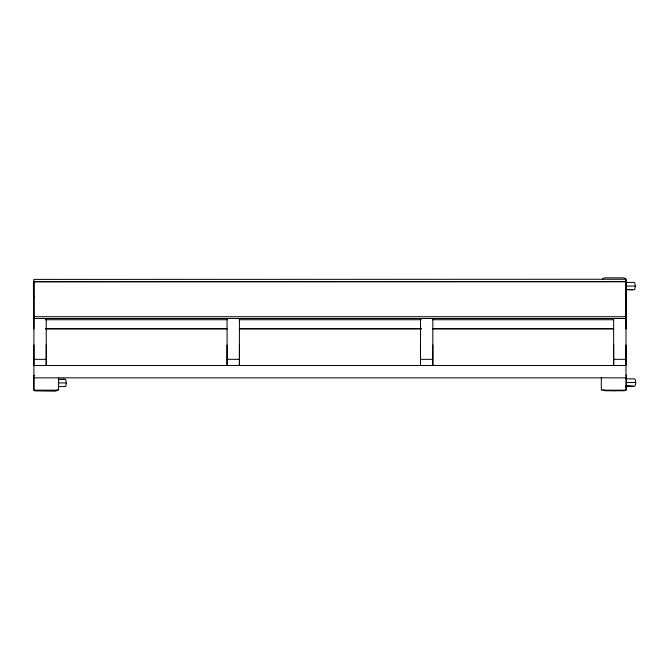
<?xml version="1.0" encoding="UTF-8"?>
<svg xmlns="http://www.w3.org/2000/svg" width="669" height="669" viewBox="0 0 669 669"><rect width="100%" height="100%" fill="white"/><g stroke="black" fill="none" stroke-linecap="round" stroke-linejoin="round"><path stroke-width="1" d="M33.91 345.012L33.91 365.508L625.992 365.508L625.992 345.012M33.91 328.931L33.91 281.808L625.992 281.808L625.992 328.931M46.245 345.012L46.245 365.508L46.245 318.511M227.075 345.012L227.075 365.508L227.075 318.511M239.41 345.012L239.41 365.508L239.41 318.511M420.492 345.012L420.492 365.508L420.492 318.511M432.826 345.012L432.826 365.508L432.826 318.511M613.649 345.012L613.649 365.508L613.649 318.511M625.724 387.318L626.41 385.386M57.275 389.734L56.321 390.88L55.034 391.148L34.738 390.88L33.776 389.734L33.776 376.112L34.244 375.284M602.493 279.266L602.953 278.429L604.734 277.852L623.742 277.852L625.85 278.822L625.992 281.49L33.91 281.624L33.91 279.408L625.983 279.266L625.992 390.178L624.202 390.755L605.194 390.755L603.087 389.776M625.85 293.323L625.983 292.888M34.403 281.172L33.45 282.318L33.45 295.941L34.403 297.086M64.023 379.256L59.499 379.641M616.233 390.479A8.095 8.095 0 0 1 614.836 390.629L614.51 390.629A8.095 8.095 0 0 1 613.105 390.479M625.64 282.402L634.304 282.402C635.617 284.016 635.617 288.13 634.304 289.744L625.64 289.744M625.85 286.073L635.09 286.073M626.736 289.359L632.732 289.744M33.91 316.721L625.992 316.721M33.91 318.511L625.992 318.511M45.4 319.732L227.092 319.732M239.627 319.732L421.319 319.732M432.81 319.732L613.456 319.732M45.4 328.604L227.092 328.604M239.627 328.604L421.319 328.604M432.81 328.604L613.456 328.604M45.4 328.931L227.092 328.931M239.627 328.931L421.319 328.931M432.81 328.931L613.456 328.931M33.91 359.337L46.245 359.337M227.075 359.337L239.41 359.337M420.492 359.337L432.826 359.337M613.649 359.337L625.992 359.337M33.91 377.843L625.992 377.843M625.699 378.863L634.772 378.863C636.085 380.477 636.085 384.583 634.772 386.197L625.699 386.197M58.186 379.256L65.595 379.256L66.373 382.325L65.771 386.523L58.186 386.598M626.309 382.526L635.55 382.526M59.19 382.927L66.373 382.927M625.599 385.812L633.192 386.197M625.992 374.883L626.452 375.719L626.452 389.341L625.992 390.178L601.314 390.178L601.314 377.634M58.579 377.634L58.579 390.178L33.91 390.178L33.91 281.49"/></g></svg>
